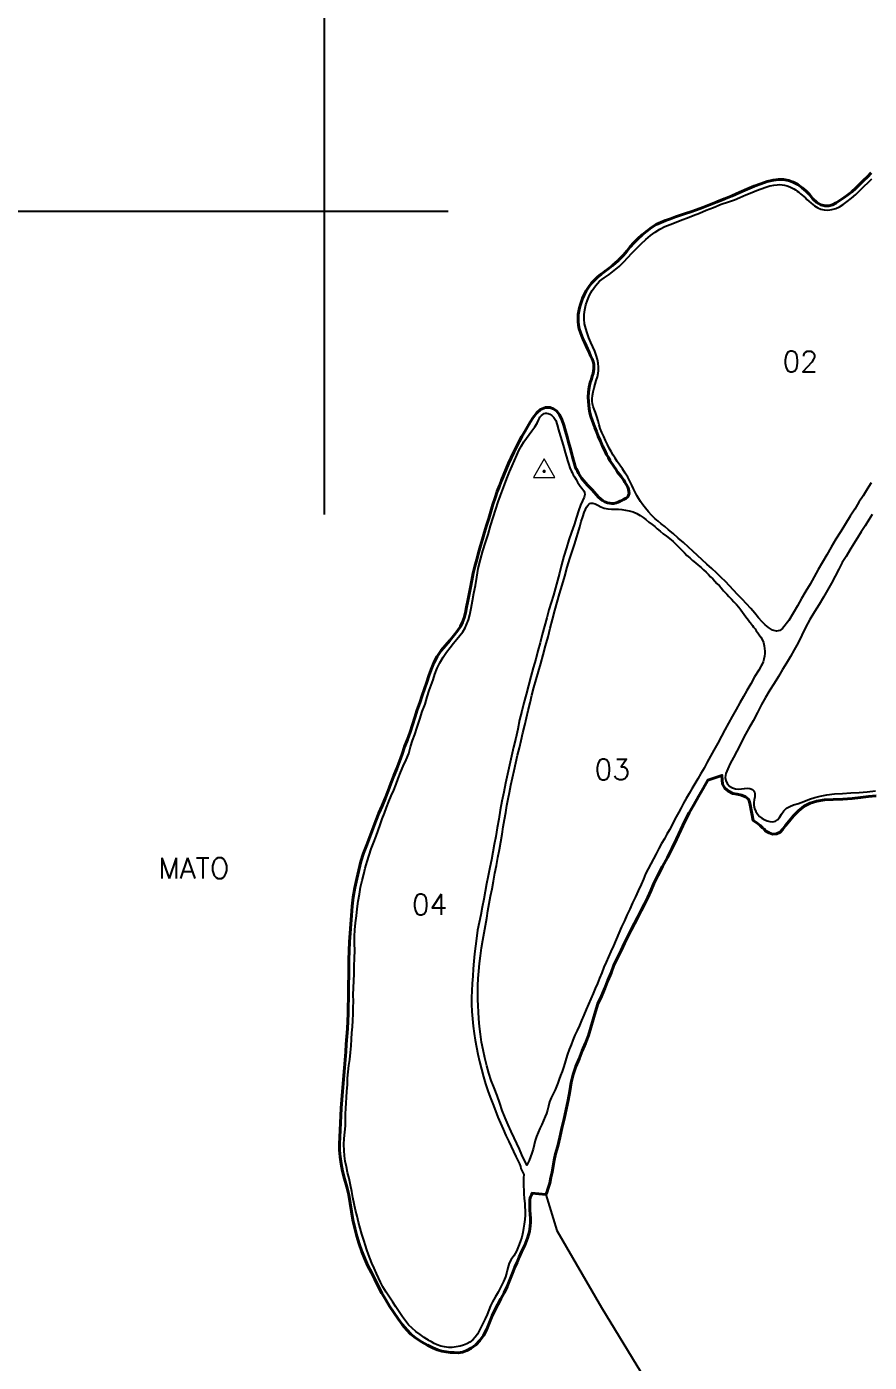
# Model space of a CAD drawing. Header units: inches. Extents: x 752207 to 755177, y 7820271 to 7822371.
# Drawn here: x 753413 to 753943, y 7820977 to 7821816 of the extents above; entities that cross this region are included whole.
import ezdxf
from ezdxf.enums import TextEntityAlignment as Align

# ---------------------------------------------------------------- set-up
doc = ezdxf.new("R2010")
doc.units = ezdxf.units.IN
doc.header["$MEASUREMENT"] = 0
doc.linetypes.add('LIN0', pattern=[0])
doc.layers.add('0114001078', color=1, linetype='Continuous', lineweight=40)
for name, color, linetype in [('0114001078002', 5, 'Continuous'), ('0114001078003', 5, 'Continuous'), ('0114001078004', 5, 'Continuous'), ('0114001078008', 5, 'Continuous'), ('ESTRADA', 1, 'LIN0'), ('TEXTO', 7, 'Continuous')]:
    doc.layers.add(name, color=color, linetype=linetype)
doc.styles.add('SIMPLEX', font='simplex', dxfattribs={"height": 0.2})

msp = doc.modelspace()

# ---------------------------------------------------------------- linework, layer by layer
at = {"color": 8}
for points in [[(753600, 7822270.61), (753600, 7821509.4)], [(753287.7, 7821700), (753678.01, 7821700)]]:
    msp.add_lwpolyline(points, dxfattribs=at)
at = {"layer": '0114001078'}
msp.add_lwpolyline([(753946.9, 7821332.64), (753941.98, 7821332.03), (753937.09, 7821331.46), (753931.72, 7821330.9), (753925.86, 7821330.49), (753919.95, 7821330.34), (753914.41, 7821330.06), (753909.52, 7821329.26), (753905.39, 7821327.97), (753901.64, 7821325.96), (753898.18, 7821323.19), (753895, 7821319.91), (753892.24, 7821316.64), (753889.95, 7821313.81), (753888.29, 7821311.66), (753886.48, 7821309.82), (753884.21, 7821308.65), (753881.82, 7821308.56), (753879.58, 7821309.22), (753877.66, 7821310.43), (753876.43, 7821311.52), (753875.43, 7821312.54), (753873.93, 7821313.86), (753871.94, 7821315.54), (753869.6, 7821317.1), (753867.77, 7821326.88), (753867.4, 7821328.81), (753866.61, 7821330.55), (753864.81, 7821331.97), (753862.25, 7821332.92), (753859.54, 7821333.51), (753856.82, 7821334.12), (753854.13, 7821335.42), (753851.89, 7821337.45), (753850.39, 7821339.87), (753849.95, 7821345.38), (753841.09, 7821342.31), (753838.22, 7821337.22), (753835.26, 7821332.06), (753832.3, 7821326.93), (753829.36, 7821321.81), (753826.58, 7821316.62), (753824.13, 7821311.09), (753821.52, 7821305.36), (753818.76, 7821299.59), (753815.71, 7821293.85), (753812.59, 7821288.1), (753809.75, 7821282.57), (753807.19, 7821277.53), (753805.25, 7821272.95), (753803.38, 7821268.73), (753801.37, 7821264.56), (753799.21, 7821260.49), (753797.12, 7821256.4), (753795, 7821252.37), (753792.91, 7821248.38), (753790.87, 7821244.24), (753788.83, 7821239.9), (753786.66, 7821235.38), (753784.3, 7821230.81), (753782.16, 7821226.16), (753780.3, 7821221.37), (753778.3, 7821216.53), (753776.32, 7821211.63), (753774.25, 7821206.62), (753772.08, 7821201.83), (753770.45, 7821196.96), (753769.15, 7821191.93), (753767.7, 7821186.92), (753766.08, 7821181.93), (753764.18, 7821177.06), (753762.22, 7821172.27), (753760.3, 7821167.38), (753758.28, 7821162.44), (753756.48, 7821157.5), (753755.23, 7821152.44), (753754.33, 7821147.04), (753753.27, 7821141.39), (753752.07, 7821135.53), (753750.79, 7821129.6), (753749.44, 7821123.72), (753748.11, 7821117.97), (753746.78, 7821112.47), (753745.47, 7821107.66), (753744.55, 7821103.61), (753743.87, 7821099.85), (753743.25, 7821096.14), (753742.47, 7821092.64), (753741.76, 7821089.25), (753740.89, 7821086.06), (753739.89, 7821083.38), (753739.35, 7821082), (753730.59, 7821082.88), (753730.46, 7821082.31), (753730.11, 7821081.27), (753729.68, 7821080.51), (753729.54, 7821079.99), (753729.37, 7821078.77), (753729.17, 7821077.41), (753729.26, 7821076.23), (753729.29, 7821074.72), (753729.36, 7821072.32), (753729.52, 7821069.62), (753729.75, 7821067.06), (753729.71, 7821064.72), (753729.51, 7821062.16), (753728.97, 7821058.82), (753727.86, 7821054.67), (753726.08, 7821050.14), (753724.14, 7821045.98), (753722.66, 7821042.7), (753721.25, 7821039.64), (753719.86, 7821036.42), (753718.46, 7821032.67), (753716.76, 7821028.52), (753715.02, 7821024.35), (753713.06, 7821020.31), (753710.96, 7821016.5), (753709.15, 7821012.92), (753707.32, 7821009.45), (753705.58, 7821005.72), (753703.93, 7821001.63), (753702.16, 7820997.46), (753700.11, 7820993.57), (753697.86, 7820990.27), (753695.34, 7820987.5), (753692.51, 7820985.51), (753689.71, 7820983.99), (753686.95, 7820983.03), (753684.16, 7820982.65), (753681.72, 7820982.76), (753679.4, 7820982.87), (753676.75, 7820983.11), (753673.88, 7820983.65), (753671.2, 7820984.48), (753668.37, 7820985.71), (753665.05, 7820987.39), (753661.19, 7820989.5), (753657.53, 7820991.94), (753654.56, 7820994.35), (753651.88, 7820996.93), (753649.2, 7821000.11), (753646.49, 7821003.92), (753643.76, 7821007.85), (753641.16, 7821011.84), (753638.7, 7821015.9), (753636.29, 7821020.13), (753633.99, 7821024.48), (753631.84, 7821028.78), (753629.68, 7821032.98), (753627.48, 7821037.27), (753625.49, 7821041.71), (753623.63, 7821046.27), (753622, 7821051.02), (753620.58, 7821055.89), (753619.26, 7821060.9), (753618.09, 7821066.05), (753617.13, 7821071.29), (753616.4, 7821076.58), (753615.54, 7821081.83), (753614.26, 7821086.93), (753612.8, 7821091.95), (753611.52, 7821096.8), (753610.66, 7821101.37), (753610.04, 7821105.78), (753609.71, 7821110.01), (753609.7, 7821113.94), (753609.85, 7821118.13), (753610.06, 7821122.58), (753610.25, 7821127.02), (753610.47, 7821131.54), (753610.79, 7821136.39), (753611.13, 7821141.5), (753611.54, 7821146.68), (753611.99, 7821151.85), (753612.43, 7821156.84), (753612.85, 7821161.75), (753613.32, 7821166.69), (753613.68, 7821171.66), (753613.93, 7821176.54), (753614.29, 7821181.36), (753614.61, 7821186.21), (753614.91, 7821191.02), (753615.05, 7821195.74), (753615.17, 7821200.43), (753615.24, 7821205.07), (753615.33, 7821209.71), (753615.42, 7821214.5), (753615.49, 7821219.34), (753615.52, 7821224.23), (753615.61, 7821229.58), (753615.68, 7821235.16), (753615.92, 7821240.76), (753616.3, 7821246.31), (753616.77, 7821251.85), (753617.16, 7821257.43), (753617.61, 7821263.14), (753618.3, 7821268.97), (753619.27, 7821274.72), (753620.54, 7821280.36), (753621.79, 7821285.81), (753623.16, 7821291.19), (753624.78, 7821296.57), (753626.79, 7821301.71), (753628.74, 7821306.85), (753630.66, 7821311.89), (753632.56, 7821316.84), (753634.44, 7821321.65), (753636.39, 7821326.29), (753638.31, 7821330.93), (753640.17, 7821335.6), (753642.02, 7821340.28), (753643.8, 7821345.02), (753645.6, 7821349.66), (753647.34, 7821354.22), (753648.96, 7821358.79), (753650.58, 7821363.41), (753652.32, 7821367.93), (753654.04, 7821372.46), (753655.58, 7821377.09), (753657.11, 7821381.8), (753658.58, 7821386.52), (753660.13, 7821391.09), (753661.61, 7821395.51), (753663.08, 7821399.8), (753664.49, 7821403.91), (753665.87, 7821407.9), (753667.28, 7821411.89), (753668.91, 7821416.07), (753671.09, 7821420.12), (753673.58, 7821423.79), (753676.26, 7821427.04), (753678.92, 7821430.11), (753681.45, 7821433.22), (753683.75, 7821436.26), (753685.65, 7821439), (753686.96, 7821441.6), (753688.01, 7821444.43), (753688.8, 7821447.6), (753689.49, 7821451.13), (753690.25, 7821455.06), (753691.05, 7821459.17), (753691.89, 7821463.5), (753692.74, 7821467.95), (753693.65, 7821472.37), (753694.8, 7821476.71), (753695.94, 7821480.98), (753697.05, 7821485.25), (753698.23, 7821489.54), (753699.5, 7821493.88), (753700.77, 7821498.24), (753702.08, 7821502.51), (753703.41, 7821506.8), (753704.71, 7821511.21), (753706.05, 7821515.62), (753707.41, 7821519.83), (753708.85, 7821523.68), (753710.19, 7821527.31), (753711.49, 7821530.77), (753712.84, 7821534.21), (753714.3, 7821537.76), (753715.88, 7821541.37), (753717.55, 7821544.97), (753719.24, 7821548.49), (753720.88, 7821551.93), (753722.56, 7821555.27), (753724.25, 7821558.4), (753726.03, 7821561.46), (753727.8, 7821564.45), (753729.52, 7821567.29), (753731.4, 7821570.33), (753733.6, 7821573.25), (753736.07, 7821575.39), (753739.06, 7821576.54), (753741.89, 7821576.56), (753744.09, 7821575.77), (753746.21, 7821574.21), (753747.95, 7821571.87), (753749.33, 7821568.97), (753750.68, 7821565.49), (753751.79, 7821561.77), (753752.66, 7821558.22), (753753.6, 7821554.69), (753754.58, 7821551.17), (753755.44, 7821548.07), (753756.14, 7821545.57), (753756.71, 7821543.25), (753757.32, 7821541.1), (753757.78, 7821539.58), (753758.28, 7821538.32), (753758.74, 7821537.5), (753759.18, 7821536.52), (753759.88, 7821535.27), (753760.74, 7821533.83), (753761.81, 7821532.16), (753763.04, 7821530.59), (753764.16, 7821529.16), (753765.42, 7821527.77), (753767, 7821526.29), (753768.38, 7821524.82), (753769.73, 7821523.31), (753771.19, 7821521.66), (753772.51, 7821520.16), (753773.62, 7821519.08), (753774.84, 7821518.18), (753776.47, 7821517.29), (753778.11, 7821516.7), (753779.59, 7821516.43), (753780.74, 7821516.32), (753782.04, 7821516.29), (753783.54, 7821516.58), (753784.82, 7821517.06), (753786.07, 7821517.61), (753787.13, 7821518.19), (753788.23, 7821518.7), (753789.03, 7821519.16), (753789.73, 7821519.55), (753790.38, 7821520.06), (753790.88, 7821520.61), (753791.11, 7821520.93), (753791.27, 7821521.42), (753791.64, 7821522.44), (753791.56, 7821523.85), (753791.36, 7821525.29), (753790.91, 7821526.44), (753790.06, 7821527.87), (753789.61, 7821528.68), (753789.02, 7821529.72), (753788.34, 7821530.87), (753787.57, 7821531.95), (753786.72, 7821533.1), (753785.63, 7821534.44), (753784.42, 7821536), (753783.21, 7821537.76), (753782.2, 7821539.25), (753781.33, 7821540.62), (753780.48, 7821541.93), (753779.63, 7821543.33), (753778.63, 7821545.08), (753777.55, 7821547.1), (753776.36, 7821549.49), (753775.04, 7821552.28), (753773.63, 7821555.33), (753772.24, 7821558.48), (753771.1, 7821561.39), (753770.17, 7821563.98), (753769.3, 7821566.31), (753768.47, 7821568.61), (753767.66, 7821570.92), (753766.99, 7821573.29), (753766.58, 7821575.67), (753766.38, 7821577.93), (753766.15, 7821580.24), (753766.03, 7821582.98), (753766.21, 7821586.15), (753766.62, 7821589.34), (753767.28, 7821592.18), (753767.95, 7821594.46), (753768.52, 7821596.24), (753768.99, 7821597.85), (753769.31, 7821599.33), (753769.53, 7821600.77), (753769.58, 7821602.28), (753769.44, 7821603.84), (753769.1, 7821605.45), (753768.43, 7821607.19), (753767.47, 7821609.12), (753766.49, 7821611.3), (753765.55, 7821613.33), (753764.65, 7821615.28), (753763.77, 7821617.23), (753762.82, 7821619.23), (753761.93, 7821621.34), (753761.09, 7821623.61), (753760.37, 7821625.91), (753759.85, 7821628.3), (753759.57, 7821630.59), (753759.55, 7821632.79), (753759.73, 7821635), (753760.05, 7821637.17), (753760.53, 7821639.25), (753761.12, 7821641.21), (753761.71, 7821643.1), (753762.38, 7821645.07), (753763.33, 7821647.39), (753764.65, 7821649.91), (753766.27, 7821652.43), (753767.94, 7821654.62), (753769.81, 7821656.58), (753771.84, 7821658.48), (753774.03, 7821660.39), (753776.52, 7821662.32), (753779.03, 7821664.13), (753781.23, 7821665.84), (753783.04, 7821667.36), (753784.28, 7821668.44), (753785.07, 7821669.14), (753785.36, 7821669.4), (753785.44, 7821669.48), (753786.32, 7821670.4), (753788.07, 7821672.25), (753790.15, 7821674.79), (753792.31, 7821677.47), (753794.69, 7821680.03), (753797.2, 7821682.5), (753799.85, 7821684.98), (753802.78, 7821687.38), (753805.81, 7821689.57), (753808.74, 7821691.48), (753811.54, 7821692.87), (753814.44, 7821694.01), (753817.58, 7821695.12), (753820.76, 7821696.27), (753823.9, 7821697.37), (753827.04, 7821698.39), (753830.35, 7821699.47), (753833.97, 7821700.78), (753837.9, 7821702.3), (753842.24, 7821703.98), (753846.92, 7821705.77), (753851.67, 7821707.63), (753856.38, 7821709.56), (753861.09, 7821711.63), (753865.79, 7821713.7), (753870.3, 7821715.58), (753874.48, 7821717.14), (753878.47, 7821718.48), (753882.29, 7821719.45), (753885.57, 7821719.91), (753888.66, 7821719.87), (753891.85, 7821719.28), (753894.85, 7821718.12), (753897.64, 7821716.61), (753900.42, 7821714.68), (753902.87, 7821712.57), (753904.96, 7821710.3), (753907.18, 7821707.59), (753909.65, 7821705.39), (753912.17, 7821703.85), (753914.75, 7821703.17), (753917.21, 7821703.2), (753919.51, 7821703.84), (753921.86, 7821705.07), (753924.38, 7821706.73), (753926.89, 7821708.5), (753929.19, 7821710.21), (753931.58, 7821712.12), (753934.04, 7821714.29), (753936.46, 7821716.64), (753938.97, 7821719.09), (753941.43, 7821721.57), (753943.85, 7821724.05)], dxfattribs=at)
at = {"layer": '0114001078002'}
msp.add_lwpolyline([(753943.69, 7821529.3), (753941.15, 7821525.2), (753938.64, 7821521.1), (753936.09, 7821516.97), (753933.45, 7821512.69), (753930.64, 7821508.18), (753927.65, 7821503.5), (753924.62, 7821498.63), (753921.56, 7821493.74), (753918.66, 7821488.84), (753915.84, 7821484.06), (753913.14, 7821479.39), (753910.47, 7821474.8), (753907.88, 7821470.21), (753905.34, 7821465.6), (753902.65, 7821461.07), (753900.02, 7821456.54), (753897.44, 7821451.99), (753894.72, 7821447.41), (753891.97, 7821442.81), (753888.14, 7821437.62), (753886.47, 7821436.49), (753884.22, 7821436.04), (753881.85, 7821436.63), (753879.28, 7821438.26), (753877.13, 7821440.05), (753875.17, 7821441.91), (753872.91, 7821444.39), (753870.57, 7821447.23), (753868.11, 7821450.24), (753865.47, 7821453.24), (753862.67, 7821456.22), (753859.83, 7821459.1), (753857.16, 7821461.8), (753854.68, 7821464.51), (753852.18, 7821467.14), (753849.6, 7821469.77), (753846.73, 7821472.51), (753843.64, 7821475.34), (753840.51, 7821478.14), (753837.48, 7821480.92), (753834.6, 7821483.55), (753831.8, 7821486.18), (753828.89, 7821488.89), (753825.81, 7821491.73), (753822.54, 7821494.5), (753819.29, 7821497.3), (753816.44, 7821499.67), (753814, 7821501.68), (753811.78, 7821503.49), (753809.85, 7821505.1), (753807.88, 7821506.84), (753805.79, 7821508.83), (753803.74, 7821510.97), (753801.94, 7821513.25), (753800.28, 7821515.42), (753798.87, 7821517.45), (753797.82, 7821519.27), (753796.61, 7821521.28), (753795.45, 7821523.29), (753794.42, 7821525.37), (753793.39, 7821527.69), (753792.17, 7821530.29), (753790.78, 7821532.82), (753789.26, 7821535.37), (753787.58, 7821537.93), (753785.76, 7821540.41), (753784.18, 7821542.67), (753782.83, 7821544.7), (753781.61, 7821546.7), (753780.39, 7821548.83), (753779.18, 7821551.08), (753778.03, 7821553.39), (753776.88, 7821555.85), (753775.7, 7821558.37), (753774.57, 7821560.9), (753773.57, 7821563.3), (753772.82, 7821565.64), (753772.19, 7821568.11), (753771.41, 7821570.8), (753770.5, 7821573.35), (753769.67, 7821575.49), (753769.06, 7821577.25), (753768.65, 7821578.87), (753768.46, 7821580.45), (753768.34, 7821581.97), (753768.55, 7821584.01), (753769.06, 7821586.42), (753769.71, 7821588.88), (753770.4, 7821591.12), (753771.03, 7821593.5), (753771.72, 7821595.89), (753772.18, 7821598.06), (753772.39, 7821599.66), (753772.51, 7821601.89), (753772.29, 7821604.35), (753771.82, 7821606.75), (753771.02, 7821609.36), (753770.02, 7821611.96), (753768.89, 7821614.62), (753767.68, 7821617.46), (753766.4, 7821620.38), (753765.29, 7821623.37), (753764.36, 7821626.2), (753763.6, 7821629.05), (753763.33, 7821631.99), (753763.34, 7821634.93), (753763.73, 7821637.98), (753764.41, 7821640.99), (753765.42, 7821644.08), (753766.84, 7821647.11), (753768.45, 7821650.01), (753770.53, 7821652.91), (753773.15, 7821655.84), (753776, 7821658.12), (753779.17, 7821660.21), (753782.29, 7821662.6), (753785.36, 7821665.23), (753788.25, 7821668.13), (753790.79, 7821670.87), (753793.41, 7821673.57), (753796.26, 7821676.42), (753799.25, 7821679.31), (753802.21, 7821682.02), (753805.18, 7821684.57), (753808.07, 7821686.77), (753810.97, 7821688.59), (753814.07, 7821690.18), (753817.53, 7821691.61), (753821.18, 7821693), (753824.86, 7821694.39), (753828.4, 7821695.72), (753831.97, 7821697.14), (753835.8, 7821698.69), (753840.1, 7821700.46), (753844.74, 7821702.3), (753849.51, 7821704.23), (753854.07, 7821705.72), (753857.9, 7821707.12), (753861.14, 7821708.47), (753864.98, 7821710.08), (753868.76, 7821711.57), (753871.8, 7821712.8), (753874.74, 7821713.99), (753877.55, 7821715.04), (753880.1, 7821715.79), (753882.52, 7821716.22), (753884.78, 7821716.47), (753886.43, 7821716.59), (753887.91, 7821716.55), (753889.36, 7821716.35), (753890.97, 7821715.89), (753892.55, 7821715.27), (753893.97, 7821714.62), (753895.09, 7821714), (753896.21, 7821713.37), (753897.24, 7821712.58), (753898.26, 7821711.77), (753899.34, 7821710.87), (753900.37, 7821709.96), (753901.38, 7821709.09), (753902.4, 7821708.19), (753903.43, 7821707.23), (753904.55, 7821706.23), (753906.06, 7821704.88), (753908.08, 7821703.29), (753910.27, 7821702.06), (753912.23, 7821701.25), (753914.25, 7821700.75), (753916.62, 7821700.6), (753919, 7821700.91), (753921.48, 7821701.64), (753923.83, 7821702.73), (753926.18, 7821704.1), (753928.72, 7821705.89), (753931.39, 7821708.02), (753934.11, 7821710.47), (753936.76, 7821713.04), (753939.36, 7821715.61), (753941.81, 7821717.97), (753944.21, 7821720.25)], dxfattribs=at)
at = {"layer": '0114001078003'}
msp.add_lwpolyline([(753725.76, 7821103.93), (753724.31, 7821107.02), (753722.81, 7821110.44), (753721.12, 7821114), (753719.39, 7821117.75), (753717.6, 7821121.65), (753715.7, 7821125.78), (753713.73, 7821130.21), (753711.95, 7821134.78), (753710.38, 7821139.49), (753708.7, 7821144.28), (753706.84, 7821149.05), (753705.06, 7821153.69), (753703.57, 7821158.23), (753702.18, 7821162.92), (753700.9, 7821167.85), (753699.89, 7821172.86), (753699, 7821177.83), (753698.28, 7821182.77), (753697.72, 7821187.67), (753697.26, 7821192.42), (753696.99, 7821196.73), (753696.74, 7821200.59), (753696.58, 7821204.52), (753696.54, 7821208.86), (753696.69, 7821213.3), (753696.8, 7821217.78), (753697.17, 7821222.34), (753697.73, 7821227.15), (753698.32, 7821232.11), (753699, 7821237.01), (753699.75, 7821241.82), (753700.59, 7821246.53), (753701.37, 7821251.05), (753702.15, 7821255.59), (753702.91, 7821260.25), (753703.76, 7821264.89), (753704.62, 7821269.51), (753705.51, 7821274.21), (753706.36, 7821279.04), (753707.28, 7821283.89), (753708.27, 7821288.82), (753709.25, 7821293.79), (753710.22, 7821298.77), (753711.13, 7821303.6), (753711.96, 7821308.38), (753712.61, 7821313.06), (753713.37, 7821317.62), (753714.19, 7821322.15), (753714.87, 7821326.55), (753715.6, 7821330.61), (753716.43, 7821334.71), (753717.32, 7821339.29), (753718.41, 7821343.89), (753719.49, 7821348.48), (753720.48, 7821353.28), (753721.54, 7821358.04), (753722.68, 7821362.62), (753723.81, 7821367.35), (753724.92, 7821372.15), (753726.08, 7821376.91), (753727.17, 7821381.58), (753728.25, 7821386.22), (753729.41, 7821390.92), (753730.57, 7821395.71), (753731.84, 7821400.59), (753733.34, 7821405.55), (753734.79, 7821410.59), (753736.19, 7821415.77), (753737.64, 7821421.16), (753739.21, 7821426.74), (753740.69, 7821432.37), (753742.07, 7821437.9), (753743.5, 7821443.41), (753744.96, 7821448.91), (753746.45, 7821454.25), (753747.93, 7821459.54), (753749.54, 7821464.92), (753751.22, 7821470.6), (753752.82, 7821476.28), (753754.36, 7821481.68), (753756.03, 7821486.71), (753757.49, 7821491.13), (753758.58, 7821494.75), (753759.55, 7821497.99), (753760.59, 7821501.62), (753761.59, 7821504.96), (753762.6, 7821507.94), (753763.51, 7821510.51), (753764.34, 7821512.5), (753764.98, 7821513.9), (753765.71, 7821515.06), (753766.28, 7821515.77), (753766.72, 7821516.16), (753767.58, 7821516.46), (753768.82, 7821516.54), (753770.39, 7821516.02), (753771.95, 7821515.12), (753773.93, 7821514.15), (753776.06, 7821513.38), (753778.25, 7821512.89), (753780.51, 7821512.67), (753782.77, 7821512.66), (753784.99, 7821512.6), (753787.18, 7821512.4), (753789.34, 7821512.08), (753791.68, 7821511.63), (753794.14, 7821510.92), (753796.46, 7821510.01), (753798.61, 7821508.79), (753800.48, 7821507.46), (753802.14, 7821506.17), (753804.1, 7821504.55), (753806.05, 7821503.05), (753807.75, 7821501.71), (753809.37, 7821500.35), (753811.07, 7821498.76), (753813.07, 7821497.2), (753815.07, 7821495.79), (753817.03, 7821494.3), (753819.26, 7821492.38), (753821.67, 7821490.11), (753823.63, 7821488.2), (753825.1, 7821486.69), (753826.41, 7821485.18), (753827.99, 7821483.59), (753829.74, 7821482.02), (753831.58, 7821480.48), (753833.38, 7821479.02), (753835.12, 7821477.51), (753836.84, 7821475.98), (753838.49, 7821474.53), (753840.08, 7821473.06), (753841.55, 7821471.62), (753842.88, 7821470.25), (753844.26, 7821468.84), (753845.47, 7821467.5), (753846.83, 7821466.05), (753848.37, 7821464.58), (753849.46, 7821463.24), (753850.34, 7821462.27), (753851.05, 7821461.41), (753851.93, 7821460.4), (753853.03, 7821459.26), (753854.41, 7821457.84), (753855.98, 7821456.21), (753857.51, 7821454.44), (753859.07, 7821452.72), (753860.54, 7821451.09), (753861.84, 7821449.44), (753862.94, 7821447.86), (753864.04, 7821446.39), (753865.01, 7821445), (753865.87, 7821443.9), (753866.64, 7821442.96), (753867.16, 7821442.21), (753867.58, 7821441.75), (753867.98, 7821441.15), (753868.47, 7821440.41), (753869.22, 7821439.51), (753869.85, 7821438.47), (753870.8, 7821437.41), (753871.56, 7821436.21), (753872.48, 7821435.07), (753873.35, 7821433.81), (753874.34, 7821432.31), (753875.25, 7821430.71), (753876.03, 7821428.82), (753876.54, 7821426.89), (753876.77, 7821425.11), (753876.86, 7821423.54), (753876.87, 7821421.98), (753876.65, 7821420.22), (753876.31, 7821418.37), (753875.81, 7821416.69), (753875.27, 7821415.23), (753874.71, 7821414.15), (753873.09, 7821411.53), (753870.53, 7821407.3), (753868.08, 7821403), (753865.72, 7821398.81), (753863.45, 7821394.9), (753861.14, 7821391.06), (753858.86, 7821386.89), (753856.43, 7821382.5), (753854.09, 7821378.18), (753851.91, 7821374.03), (753849.71, 7821370.04), (753847.35, 7821365.69), (753844.9, 7821361.29), (753842.74, 7821357.39), (753840.71, 7821353.61), (753838.72, 7821350.01), (753836.79, 7821346.54), (753834.83, 7821343.26), (753832.88, 7821340.06), (753831.05, 7821336.98), (753829.32, 7821333.95), (753827.55, 7821330.85), (753825.88, 7821327.86), (753824.31, 7821325.08), (753822.82, 7821322.2), (753821.23, 7821319.28), (753819.81, 7821316.6), (753818.48, 7821313.92), (753817.05, 7821311.2), (753815.46, 7821308.41), (753813.84, 7821305.63), (753812.01, 7821302.66), (753810.34, 7821299.43), (753808.56, 7821296.1), (753806.93, 7821292.91), (753805.31, 7821289.9), (753803.66, 7821286.69), (753802.05, 7821283.49), (753800.64, 7821280.29), (753799.13, 7821276.74), (753797.38, 7821272.96), (753795.59, 7821269.19), (753793.73, 7821265.32), (753792.01, 7821261.38), (753790.33, 7821257.56), (753788.66, 7821253.91), (753786.85, 7821250.23), (753785.15, 7821246.3), (753783.54, 7821242.28), (753781.82, 7821238.36), (753780.22, 7821234.71), (753778.77, 7821231.36), (753777.25, 7821228.14), (753775.8, 7821224.82), (753774.42, 7821221.44), (753773.01, 7821218), (753771.72, 7821214.69), (753770.36, 7821211.55), (753768.99, 7821208.37), (753767.59, 7821205.09), (753766.06, 7821201.72), (753764.6, 7821198.25), (753763.21, 7821194.78), (753761.82, 7821191.46), (753760.4, 7821188.27), (753759, 7821185.17), (753757.64, 7821182.11), (753756.34, 7821179.04), (753755.2, 7821176.08), (753754.03, 7821173.2), (753753.01, 7821170.33), (753752.1, 7821167.41), (753751.23, 7821164.51), (753750.36, 7821161.85), (753749.51, 7821159.33), (753748.59, 7821156.88), (753747.73, 7821154.43), (753746.92, 7821152.01), (753746.04, 7821149.94), (753745.14, 7821147.73), (753743.94, 7821145.35), (753742.68, 7821142.82), (753741.65, 7821140.24), (753740.95, 7821137.64), (753740.41, 7821135.11), (753739.74, 7821133.02), (753738.97, 7821130.97), (753737.84, 7821128.66), (753736.75, 7821126.06), (753735.62, 7821123.47), (753734.51, 7821120.98), (753733.48, 7821118.58), (753732.67, 7821116.07), (753731.96, 7821113.32), (753731.29, 7821110.55), (753730.55, 7821108.02), (753729.74, 7821105.73), (753728.94, 7821103.42), (753728.05, 7821101.68), (753727.44, 7821100.49), (753726.93, 7821101.49)], close=True, dxfattribs=at)
at = {"layer": '0114001078004'}
msp.add_lwpolyline([(753722.71, 7821101.34), (753723.32, 7821099.66), (753723.71, 7821098.43), (753724.06, 7821097.55), (753724.36, 7821096.81), (753725.47, 7821094.58), (753725.3, 7821092.52), (753725.32, 7821090.01), (753725.37, 7821087.34), (753725.46, 7821084.81), (753725.58, 7821082.3), (753725.76, 7821079.81), (753725.83, 7821077.91), (753726.1, 7821076.44), (753726.19, 7821074.52), (753726.35, 7821071.88), (753726.4, 7821069.05), (753726.17, 7821066.25), (753725.75, 7821063.39), (753725.32, 7821060.83), (753724.83, 7821058.25), (753724.26, 7821055.31), (753723.28, 7821052.39), (753722.15, 7821049.53), (753720.81, 7821046.52), (753719.14, 7821043.6), (753717.49, 7821041.26), (753716.32, 7821038.83), (753715.5, 7821035.9), (753714.74, 7821033.19), (753713.9, 7821030.43), (753712.68, 7821027.39), (753711.11, 7821024.01), (753709.41, 7821020.59), (753707.5, 7821017.6), (753705.84, 7821014.7), (753704.64, 7821012.09), (753703.49, 7821009.48), (753702.39, 7821006.66), (753701.19, 7821003.96), (753699.98, 7821001.45), (753698.69, 7820998.84), (753697.46, 7820996.34), (753696.3, 7820994.33), (753694.98, 7820992.45), (753693.37, 7820990.65), (753691.64, 7820989.24), (753689.61, 7820988.18), (753687.55, 7820987.3), (753685.49, 7820986.78), (753683.04, 7820986.28), (753680.5, 7820985.99), (753678.19, 7820986.01), (753675.7, 7820986.24), (753673.26, 7820986.81), (753671.12, 7820987.59), (753669.17, 7820988.42), (753667.57, 7820989.4), (753666.33, 7820990.01), (753665.56, 7820990.52), (753664.52, 7820991.14), (753662.85, 7820992.23), (753660.34, 7820994.1), (753657.66, 7820996.07), (753655.28, 7820998), (753653.05, 7821000.18), (753651.07, 7821002.64), (753649.19, 7821005.29), (753647.17, 7821008.38), (753645.15, 7821011.58), (753643.15, 7821014.51), (753641.09, 7821017.56), (753638.94, 7821020.79), (753636.94, 7821024.05), (753635.43, 7821027.01), (753634.27, 7821029.6), (753632.93, 7821032.42), (753631.45, 7821035.69), (753630.09, 7821038.86), (753628.95, 7821041.74), (753627.88, 7821044.45), (753626.84, 7821047.22), (753625.93, 7821049.99), (753624.91, 7821053.28), (753623.77, 7821057.1), (753622.57, 7821061), (753621.64, 7821064.69), (753620.69, 7821068.4), (753619.68, 7821072.18), (753618.9, 7821076.21), (753618.15, 7821080.24), (753617.34, 7821084.02), (753616.68, 7821087.94), (753615.71, 7821092.09), (753614.73, 7821095.84), (753614.02, 7821099.51), (753613.26, 7821103.03), (753612.77, 7821106.34), (753612.56, 7821109.77), (753612.5, 7821113.44), (753612.64, 7821117.21), (753612.93, 7821121.21), (753613.34, 7821125.28), (753613.54, 7821129.26), (753613.35, 7821132.72), (753613.55, 7821136.12), (753613.83, 7821139.63), (753614.1, 7821143.1), (753614.35, 7821146.93), (753614.61, 7821151.04), (753614.77, 7821155.13), (753615.03, 7821159.15), (753615.49, 7821163.01), (753616.11, 7821166.94), (753616.61, 7821171.18), (753616.94, 7821175.39), (753617.13, 7821179.56), (753617.44, 7821183.56), (753617.76, 7821187.4), (753617.96, 7821191.45), (753618.19, 7821195.62), (753618.31, 7821199.6), (753618.37, 7821203.35), (753618.31, 7821207.48), (753618.43, 7821211.99), (753618.59, 7821216.37), (753618.86, 7821220.8), (753618.99, 7821225.56), (753619.18, 7821230.46), (753619.39, 7821235.3), (753619.19, 7821239.82), (753619.13, 7821244.15), (753619.37, 7821248.43), (753619.78, 7821252.82), (753620.29, 7821257.12), (753620.85, 7821261.63), (753621.44, 7821266.38), (753622.15, 7821270.86), (753622.96, 7821275.11), (753623.99, 7821279.35), (753624.93, 7821283.38), (753625.79, 7821287.14), (753627.02, 7821291.2), (753628.33, 7821295.3), (753629.65, 7821299.34), (753631.19, 7821303.41), (753632.62, 7821307.23), (753634.02, 7821310.77), (753635.27, 7821314.32), (753636.55, 7821318.09), (753637.94, 7821321.59), (753639.29, 7821325.24), (753640.66, 7821329.01), (753642.19, 7821332.56), (753643.75, 7821336.16), (753645.2, 7821339.81), (753646.57, 7821343.4), (753647.93, 7821347.22), (753649.65, 7821351.22), (753651.55, 7821355.17), (753653.2, 7821359.23), (753654.25, 7821363.28), (753655.53, 7821367.34), (753656.91, 7821371.18), (753658.56, 7821375.78), (753660.12, 7821380.68), (753661.72, 7821385.45), (753663.47, 7821390.23), (753664.86, 7821394.71), (753666.08, 7821398.64), (753667.32, 7821402.08), (753668.44, 7821405.38), (753669.64, 7821409.02), (753671.05, 7821412.73), (753672.78, 7821416.21), (753674.88, 7821419.62), (753676.95, 7821422.84), (753679.14, 7821425.74), (753681.35, 7821428.49), (753683.33, 7821430.97), (753685.34, 7821433.24), (753687.18, 7821435.6), (753688.63, 7821438.11), (753689.77, 7821440.58), (753690.71, 7821443.13), (753691.54, 7821446.31), (753692.39, 7821450.46), (753693.21, 7821455.12), (753694.13, 7821459.87), (753695.11, 7821464.75), (753695.91, 7821469.99), (753696.88, 7821475.42), (753698.21, 7821480.96), (753699.82, 7821486.44), (753701.42, 7821491.67), (753703, 7821496.82), (753704.59, 7821502.11), (753706.28, 7821507.47), (753707.84, 7821512.6), (753709.34, 7821517.26), (753710.77, 7821521.26), (753712.06, 7821524.64), (753713.27, 7821528.04), (753714.76, 7821532.02), (753716.46, 7821536.16), (753718.08, 7821539.95), (753719.6, 7821543.35), (753721.04, 7821546.57), (753722.46, 7821549.63), (753723.94, 7821552.46), (753725.5, 7821555.01), (753727.12, 7821557.39), (753728.83, 7821559.65), (753730.62, 7821561.91), (753732.41, 7821564.37), (753733.82, 7821566.72), (753734.8, 7821568.63), (753735.36, 7821569.95), (753735.63, 7821570.54), (753736.1, 7821571.16), (753736.59, 7821571.6), (753737.4, 7821572.23), (753738.28, 7821572.73), (753739.12, 7821572.97), (753739.84, 7821573), (753740.81, 7821572.85), (753741.84, 7821572.4), (753743.08, 7821571.54), (753744.34, 7821570.23), (753745.52, 7821568.41), (753746.5, 7821565.75), (753747.39, 7821562.53), (753748.41, 7821558.96), (753749.49, 7821554.99), (753750.55, 7821551.36), (753751.49, 7821548.19), (753752.32, 7821545.55), (753753.03, 7821543.16), (753753.73, 7821540.8), (753754.43, 7821538.64), (753755.21, 7821536.86), (753755.84, 7821535.66), (753756.17, 7821535.06), (753756.49, 7821534.21), (753757.33, 7821532.9), (753758.31, 7821531.21), (753759.22, 7821529.66), (753760.06, 7821528.34), (753760.97, 7821527.05), (753761.91, 7821525.9), (753762.65, 7821525.02), (753763.3, 7821524.13), (753763.71, 7821523.19), (753763.87, 7821521.93), (753763.47, 7821520.2), (753762.45, 7821517.95), (753761.16, 7821515.13), (753759.92, 7821511.66), (753758.61, 7821507.55), (753757.13, 7821502.89), (753755.46, 7821498.13), (753753.85, 7821493.37), (753752.26, 7821488.43), (753750.65, 7821483.12), (753749.25, 7821477.66), (753747.87, 7821472.56), (753746.56, 7821467.87), (753745.35, 7821463.3), (753744.08, 7821458.74), (753742.72, 7821454.11), (753741.18, 7821449.36), (753739.86, 7821444.37), (753738.43, 7821439.16), (753737.03, 7821433.9), (753735.77, 7821428.75), (753734.36, 7821423.67), (753732.95, 7821418.38), (753731.41, 7821413), (753729.82, 7821407.52), (753728.37, 7821401.91), (753726.96, 7821396.32), (753725.6, 7821391.03), (753724.32, 7821385.72), (753722.88, 7821380.25), (753721.67, 7821374.53), (753720.43, 7821368.72), (753719.01, 7821363.03), (753717.68, 7821357.43), (753716.45, 7821351.77), (753715.24, 7821346.08), (753714.08, 7821340.49), (753712.89, 7821334.87), (753711.67, 7821329.23), (753710.6, 7821323.61), (753709.74, 7821317.98), (753708.83, 7821312.37), (753707.83, 7821307.04), (753706.87, 7821302.04), (753706.03, 7821297.24), (753705.14, 7821292.4), (753704.19, 7821287.42), (753703.1, 7821282.32), (753702.11, 7821277.26), (753701.23, 7821272.38), (753700.34, 7821267.6), (753699.38, 7821262.69), (753698.41, 7821257.83), (753697.34, 7821253.05), (753696.38, 7821248.09), (753695.67, 7821242.99), (753695.06, 7821238.04), (753694.58, 7821233.27), (753694.11, 7821228.58), (753693.64, 7821223.9), (753693.37, 7821219.28), (753693.1, 7821214.61), (753692.84, 7821210.07), (753692.7, 7821205.77), (753692.69, 7821201.56), (753692.89, 7821197.1), (753693.22, 7821192.41), (753693.66, 7821187.74), (753694.19, 7821183.31), (753694.9, 7821178.99), (753695.7, 7821174.67), (753696.68, 7821170.22), (753697.72, 7821165.54), (753698.86, 7821160.75), (753700.14, 7821156.07), (753701.51, 7821151.58), (753702.93, 7821147.29), (753704.43, 7821143.16), (753705.99, 7821138.94), (753707.62, 7821134.71), (753709.26, 7821130.73), (753710.84, 7821126.96), (753712.46, 7821123.11), (753714.24, 7821119.06), (753716, 7821115.34), (753717.6, 7821112.16), (753719.11, 7821109.03), (753720.53, 7821106.03), (753721.8, 7821103.47)], close=True, dxfattribs=at)
at = {"layer": '0114001078008', "elevation": 652.76}
msp.add_lwpolyline([(753944.45, 7821509.34), (753942.28, 7821505.94), (753939.92, 7821502.29), (753937.47, 7821498.45), (753935.1, 7821494.59), (753932.74, 7821490.75), (753930.4, 7821486.85), (753928.01, 7821482.97), (753925.51, 7821479.15), (753923.35, 7821475), (753921.22, 7821470.6), (753918.86, 7821466.2), (753916.33, 7821461.83), (753913.78, 7821457.38), (753911.06, 7821452.83), (753908.11, 7821448.14), (753905.13, 7821443.39), (753902.57, 7821438.39), (753900.22, 7821433.44), (753897.83, 7821428.67), (753895.39, 7821424.26), (753893.09, 7821420.06), (753890.65, 7821415.92), (753888.05, 7821411.85), (753885.44, 7821407.6), (753882.73, 7821403.23), (753880.04, 7821398.89), (753877.44, 7821394.43), (753874.95, 7821389.85), (753872.39, 7821384.92), (753869.58, 7821379.76), (753866.65, 7821374.74), (753863.99, 7821369.76), (753861.55, 7821364.98), (753859.32, 7821360.63), (753857.2, 7821356.67), (753855.25, 7821352.92), (753853.61, 7821349.6), (753852.45, 7821346.6), (753852.08, 7821344.12), (753852.4, 7821342.09), (753853.2, 7821340.2), (753854.75, 7821338.59), (753856.55, 7821337.51), (753858.55, 7821336.92), (753860.51, 7821336.78), (753862.36, 7821336.94), (753864.21, 7821337.26), (753865.82, 7821337.45), (753867.43, 7821337.25), (753869.16, 7821336.51), (753870.02, 7821335.73), (753870.5, 7821335.08), (753870.57, 7821333.89), (753870.64, 7821331.86), (753870.33, 7821330.05), (753870.01, 7821328.43), (753869.94, 7821326.71), (753870.43, 7821324.66), (753871.3, 7821322.7), (753872.45, 7821320.75), (753873.64, 7821319.65), (753875.09, 7821318.48), (753876.98, 7821317.49), (753878.47, 7821316.92), (753880.12, 7821316.44), (753882.02, 7821316.25), (753883.74, 7821316.66), (753885, 7821317.5), (753886.23, 7821319.04), (753887.48, 7821321.06), (753888.85, 7821323.09), (753890.6, 7821324.8), (753892.61, 7821325.95), (753895, 7821326.84), (753898.03, 7821327.78), (753901.44, 7821329), (753905.07, 7821330.41), (753908.31, 7821331.51), (753911.76, 7821332.37), (753915.93, 7821333.16), (753920.62, 7821333.71), (753925.73, 7821334.06), (753931.01, 7821334.39), (753936.22, 7821334.72), (753941.35, 7821335.13), (753946.57, 7821335.6)], dxfattribs=at)
at = {"layer": 'ESTRADA'}
msp.add_lwpolyline([(753739.35, 7821082), (753746.16, 7821059.46), (753774.38, 7821011.05), (753801.79, 7820966.12)], dxfattribs=at)
at = {"layer": 'TEXTO', "color": 7, "lineweight": 9, "flags": 128}
msp.add_lwpolyline([(753731.49, 7821532.52), (753745.05, 7821532.52), (753738.27, 7821544.26)], close=True, dxfattribs=at)
at = {"layer": 'TEXTO', "color": 7, "lineweight": 9, "const_width": 1.06, "flags": 128}
msp.add_lwpolyline([(753737.74, 7821536.43, -1), (753738.8, 7821536.43, -1)], format="xyb", close=True, dxfattribs=at)

# ---------------------------------------------------------------- texts
at = {"layer": 'TEXTO', "linetype": 'Continuous', "style": 'SIMPLEX'}
for s, p in [('02', (753888.04, 7821598.9)), ('03', (753769.96, 7821342.65)), ('04', (753655.16, 7821257.75))]:
    msp.add_text(s, height=13, dxfattribs=at).set_placement(p)
msp.add_text('MATO', height=13, dxfattribs=at).set_placement((753518.16, 7821276.7), align=Align.BOTTOM_CENTER)

doc.saveas('drawing.dxf')
